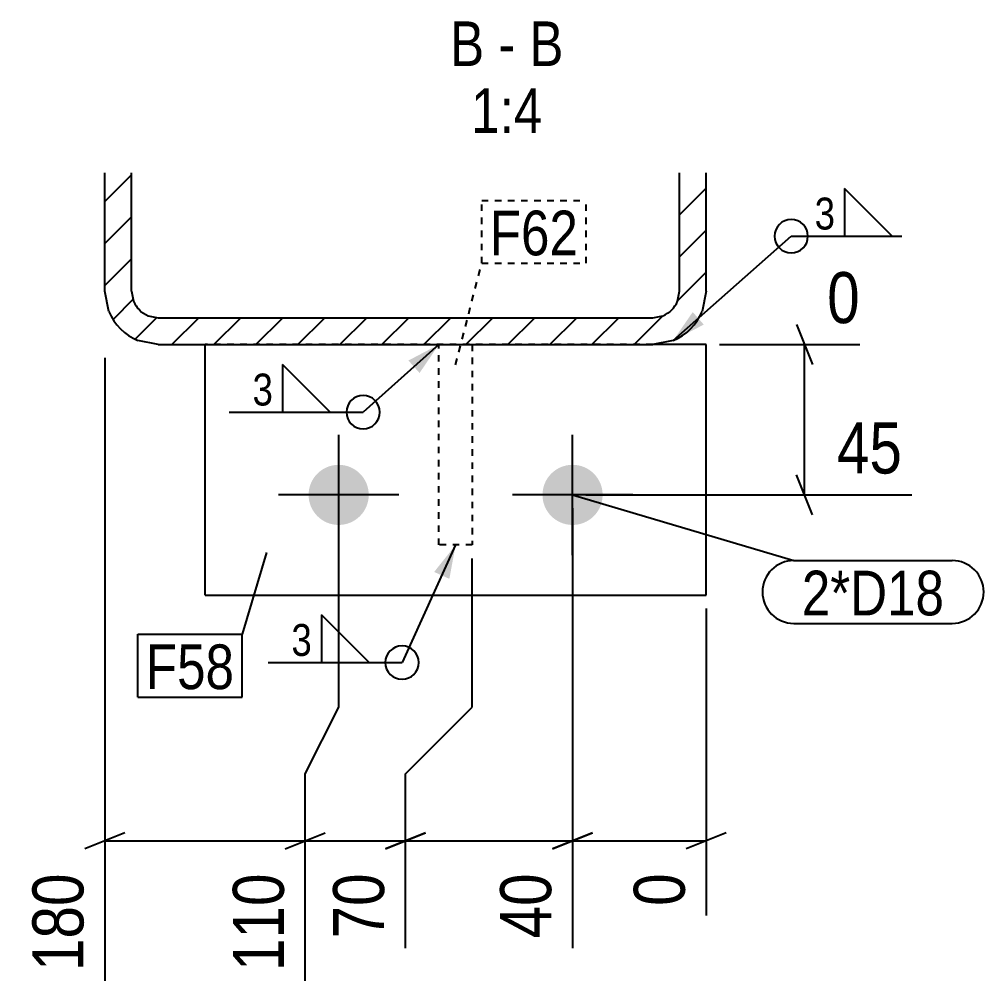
# Model space of a CAD drawing. Header units: millimetres. Extents: x 5278 to 65271, y 8 to 1303.
# Drawn here: x 21791 to 22079.7, y 9.3 to 297.3 of the extents above; entities that cross this region are included whole.
import ezdxf

# ---------------------------------------------------------------- set-up
doc = ezdxf.new("R2010")
doc.units = ezdxf.units.MM
doc.linetypes.add('DXK_LINE_DOT2', pattern=[3.9198, 1.9599, -1.9599])
for name, color, linetype in [('MÅLSÆTNING', 7, 'Continuous'), ('STÅL', 7, 'Continuous'), ('TEKST', 7, 'Continuous')]:
    doc.layers.add(name, color=color, linetype=linetype)
doc.styles.add('Arial Narrow', font='ARIALN.TTF', dxfattribs={"height": 0.2})

msp = doc.modelspace()

# ---------------------------------------------------------------- hatches: boundary and pattern name
at = {"layer": 'STÅL', "linetype": 'Continuous'}
h = msp.add_hatch(dxfattribs=at)
h.set_pattern_fill('', scale=2.8, style=0, pattern_type=0)
h.set_pattern_definition([(45, (21988.635, 251.34), (-6.2862, 6.2862), [])])
h.paths.add_polyline_path([(21996.64, 251.34), (21988.64, 251.34), (21988.64, 216.01), (21988.03, 212.95), (21986.29, 210.35), (21983.7, 208.62), (21980.64, 208.01), (21832.64, 208.01), (21829.57, 208.62), (21826.98, 210.35), (21825.24, 212.95), (21824.64, 216.01), (21824.64, 251.34), (21816.64, 251.34), (21816.64, 216.01), (21817.85, 209.89), (21821.32, 204.7), (21826.51, 201.23), (21832.64, 200.01), (21980.64, 200.01), (21986.76, 201.23), (21991.95, 204.7), (21995.42, 209.89), (21996.64, 216.01)])
for points in [[(21877.63, 155.01, -1), (21895.63, 155.01, -1)], [(21947.63, 155.01, -1), (21965.63, 155.01, -1)]]:
    msp.add_hatch(color=96, dxfattribs=at).paths.add_polyline_path(points)
at = {"layer": 'TEKST', "linetype": 'Continuous'}
for points in [[(21995.91, 205.97), (21986.76, 201.23), (21992.6, 209.72)], [(21907.51, 195.22), (21916.63, 200.01), (21910.84, 191.49)], [(21915.21, 131.95), (21921.63, 140.01), (21919.76, 129.88)]]:
    msp.add_hatch(color=3, dxfattribs=at).paths.add_polyline_path(points)

# ---------------------------------------------------------------- linework, layer by layer
at = {"layer": 'MÅLSÆTNING', "color": 7, "linetype": 'Continuous'}
for p, q in [((22023.64, 206.01), (22028.44, 194.01)), ((22000.64, 200.01), (22042.59, 200.01)), ((22026.04, 155.01), (22026.04, 200.01)), ((21816.64, 196.01), (21816.64, 9.6)), ((22028.44, 149.01), (22023.64, 161.01)), ((21960.63, 155.01), (22058.17, 155.01)), ((21886.63, 91.48), (21886.63, 151.01)), ((21886.63, 91.48), (21886.63, 151.01)), ((21956.63, 151.01), (21956.63, 19.35)), ((21956.63, 151.01), (21956.63, 19.35)), ((21926.63, 91.48), (21926.63, 136.01)), ((21926.63, 91.48), (21926.63, 136.01)), ((21996.63, 121.01), (21996.63, 29.1)), ((21876.63, 71.48), (21886.63, 91.48)), ((21876.63, 71.48), (21886.63, 91.48)), ((21906.63, 71.48), (21926.63, 91.48)), ((21906.63, 71.48), (21926.63, 91.48)), ((21876.63, 9.6), (21876.63, 71.48)), ((21876.63, 9.6), (21876.63, 71.48)), ((21906.63, 19.35), (21906.63, 71.48)), ((21906.63, 19.35), (21906.63, 71.48)), ((21822.64, 53.88), (21810.64, 49.08)), ((21870.63, 49.08), (21882.63, 53.88)), ((21870.63, 49.08), (21882.63, 53.88)), ((21900.63, 49.08), (21912.63, 53.88)), ((21912.63, 53.88), (21900.63, 49.08)), ((21950.63, 49.08), (21962.63, 53.88)), ((21962.63, 53.88), (21950.63, 49.08)), ((22002.63, 53.88), (21990.63, 49.08)), ((21816.64, 51.48), (21876.63, 51.48)), ((21876.63, 51.48), (21906.63, 51.48)), ((21906.63, 51.48), (21956.63, 51.48)), ((21956.63, 51.48), (21996.63, 51.48))]:
    msp.add_line(p, q, dxfattribs=at)
at = {"layer": 'STÅL', "color": 2, "linetype": 'Continuous'}
for p, q in [((21816.64, 216.01), (21816.64, 251.34)), ((21824.64, 216.01), (21824.64, 251.34)), ((21988.64, 216.01), (21988.64, 251.34)), ((21996.64, 216.01), (21996.64, 251.34)), ((21817.85, 209.89), (21816.64, 216.01)), ((21824.64, 216.01), (21825.24, 212.95)), ((21988.03, 212.95), (21988.64, 216.01)), ((21996.64, 216.01), (21995.42, 209.89)), ((21829.57, 208.62), (21832.64, 208.01)), ((21832.64, 208.01), (21980.64, 208.01)), ((21980.64, 208.01), (21983.7, 208.62)), ((21832.64, 200.01), (21826.51, 201.23)), ((21832.64, 200.01), (21980.64, 200.01)), ((21846.63, 125.01), (21846.63, 200.01)), ((21986.76, 201.23), (21980.64, 200.01)), ((21996.63, 200.01), (21980.64, 200.01)), ((21996.63, 125.01), (21996.63, 200.01)), ((21846.63, 125.01), (21996.63, 125.01))]:
    msp.add_line(p, q, dxfattribs=at)
at = {"layer": 'STÅL', "color": 7, "linetype": 'DXK_LINE_DOT2'}
for p, q in [((21980.64, 200.01), (21846.63, 200.01)), ((21916.63, 140.01), (21916.63, 200.01)), ((21926.63, 200.01), (21926.63, 140.01)), ((21926.63, 140.01), (21916.63, 140.01))]:
    msp.add_line(p, q, dxfattribs=at)
at = {"layer": 'STÅL', "color": 96, "linetype": 'Continuous'}
for p, q in [((21886.63, 137.01), (21886.63, 173.01)), ((21956.63, 137.01), (21956.63, 173.01)), ((21904.63, 155.01), (21868.63, 155.01)), ((21974.63, 155.01), (21938.63, 155.01))]:
    msp.add_line(p, q, dxfattribs=at)
at = {"layer": 'STÅL', "color": 2, "linetype": 'Continuous'}
for centre, radius, start, end in [((21832.64, 216.01), 8, 202.5, 247.5), ((21980.64, 216.01), 8, 292.5, 337.5), ((21832.64, 216.01), 16, 202.5, 247.5), ((21980.64, 216.01), 16, 292.5, 337.5)]:
    msp.add_arc(centre, radius, start, end, dxfattribs=at)
at = {"layer": 'TEKST', "color": 3, "linetype": 'Continuous'}
for p, q in [((22052.34, 232.43), (22038.05, 246.71)), ((22038.05, 246.71), (22038.05, 232.43)), ((21986.76, 201.23), (22022.1, 232.43)), ((22038.05, 232.43), (22052.34, 232.43)), ((21916.63, 200.01), (21893.95, 179.76)), ((21884.1, 179.76), (21869.81, 194.05)), ((21869.81, 194.05), (21869.81, 179.76)), ((21869.81, 179.76), (21884.1, 179.76)), ((21921.63, 140.01), (21905.59, 104.82)), ((21895.73, 104.82), (21881.45, 119.11)), ((21881.45, 119.11), (21881.45, 104.82)), ((21881.45, 104.82), (21895.73, 104.82))]:
    msp.add_line(p, q, dxfattribs=at)
at = {"layer": 'TEKST', "color": 7, "linetype": 'DXK_LINE_DOT2'}
for p, q in [((21929.45, 243.11), (21960.68, 243.11)), ((21929.45, 224.31), (21929.45, 243.11)), ((21960.68, 224.31), (21960.68, 243.11)), ((21921.62, 193.97), (21929.45, 224.31)), ((21929.45, 224.31), (21960.68, 224.31))]:
    msp.add_line(p, q, dxfattribs=at)
at = {"layer": 'TEKST', "color": 7, "linetype": 'Continuous'}
for p, q in [((21956.63, 155.01), (22022.86, 135.35)), ((21865.04, 137.77), (21857.74, 113.28)), ((22022.86, 135.35), (22070.29, 135.35)), ((22022.86, 116.55), (22070.29, 116.55)), ((21826.52, 113.28), (21857.74, 113.28)), ((21826.52, 94.48), (21826.52, 113.28)), ((21857.74, 94.48), (21857.74, 113.28)), ((21826.52, 94.48), (21857.74, 94.48))]:
    msp.add_line(p, q, dxfattribs=at)
at = {"layer": 'TEKST', "color": 3, "linetype": 'Continuous'}
for centre, start, end in [((22022.1, 232.43), 90, 270), ((21893.95, 179.76), 90, 270), ((21893.95, 179.76), 270, 90), ((21905.59, 104.82), 90, 270), ((21905.59, 104.82), 270, 90)]:
    msp.add_arc(centre, 5, start, end, dxfattribs=at)
at = {"layer": 'TEKST', "color": 7, "linetype": 'Continuous'}
for centre, start, end in [((22022.86, 125.95), 90, 270), ((22070.29, 125.95), 270, 90)]:
    msp.add_arc(centre, 9.4, start, end, dxfattribs=at)

# ---------------------------------------------------------------- wipeouts: each hides what was drawn before it
at = {"color": 0, "linetype": 'Continuous'}
for points, layer in [([(22058.46, 158.21), (22058.46, 180.61), (22032.56, 180.61), (22032.56, 158.21)], 'MÅLSÆTNING'), ([(21813.44, 44.96), (21791.04, 44.96), (21791.04, 9.31), (21813.44, 9.31)], 'MÅLSÆTNING'), ([(21873.43, 44.96), (21851.03, 44.96), (21851.03, 9.31), (21873.43, 9.31)], 'MÅLSÆTNING'), ([(21903.43, 44.96), (21881.03, 44.96), (21881.03, 19.06), (21903.43, 19.06)], 'MÅLSÆTNING'), ([(21953.43, 44.96), (21931.03, 44.96), (21931.03, 19.06), (21953.43, 19.06)], 'MÅLSÆTNING'), ([(21993.43, 44.96), (21971.03, 44.96), (21971.03, 28.81), (21993.43, 28.81)], 'MÅLSÆTNING'), ([(21930.2, 283.34), (21930.2, 297.34), (21919.98, 297.34), (21919.98, 283.34)], 'TEKST'), ([(21939.5, 283.34), (21939.5, 297.34), (21934.4, 297.34), (21934.4, 283.34)], 'TEKST'), ([(21953.93, 283.34), (21953.93, 297.34), (21943.7, 297.34), (21943.7, 283.34)], 'TEKST'), ([(21947.62, 263.34), (21947.62, 277.34), (21926.29, 277.34), (21926.29, 263.34)], 'TEKST')]:
    msp.add_wipeout(points, dxfattribs=at).dxf.layer = layer
at = {"color": 0}
for points in [[(22035.99, 233.63), (22035.99, 245.23), (22028.3, 245.23), (22028.3, 233.63)], [(21867.75, 180.96), (21867.75, 192.56), (21860.06, 192.56), (21860.06, 180.96)], [(22067.89, 118.95), (22067.89, 132.95), (22025.26, 132.95), (22025.26, 118.95)], [(21879.39, 106.02), (21879.39, 117.62), (21871.7, 117.62), (21871.7, 106.02)], [(21855.34, 96.88), (21855.34, 110.88), (21828.92, 110.88), (21828.92, 96.88)]]:
    msp.add_wipeout(points, dxfattribs=at).dxf.layer = 'TEKST'

# ---------------------------------------------------------------- next in the draw order: linework, layer by layer
at = {"layer": 'TEKST', "color": 3, "linetype": 'Continuous'}
for p, q in [((22022.1, 232.43), (22055.19, 232.43)), ((21853.86, 179.76), (21893.95, 179.76)), ((21865.5, 104.82), (21905.59, 104.82))]:
    msp.add_line(p, q, dxfattribs=at)
msp.add_arc((22022.1, 232.43), 5, 270, 90, dxfattribs=at)

# ---------------------------------------------------------------- next in the draw order: texts
at = {"layer": 'MÅLSÆTNING', "color": 3, "linetype": 'Continuous', "style": 'Arial Narrow'}
msp.add_text('45', height=15.271, dxfattribs=at).set_placement((22035.76, 161.41))
for s, height, p in [('180', 15.271, (21810.24, 12.51)), ('110', 15.271, (21870.23, 12.51)), ('70', 15.271, (21900.23, 22.26)), ('40', 15.271, (21950.23, 22.26)), ('0', 15.27, (21990.23, 32.01))]:
    msp.add_text(s, height=height, rotation=90.0002, dxfattribs=at).set_placement(p)
at = {"layer": 'TEKST', "color": 3, "linetype": 'Continuous', "style": 'Arial Narrow'}
for s, height, p in [('B', 13.36, (21919.98, 283.34)), ('B', 13.36, (21943.7, 283.34)), ('-', 13.36, (21934.4, 283.34)), ('1:4', 13.362, (21926.29, 263.34))]:
    msp.add_text(s, height=height, dxfattribs=at).set_placement(p)
at = {"layer": 'TEKST', "color": 3, "style": 'Arial Narrow'}
for p in [(22029.1, 234.43), (21860.86, 181.76), (21872.5, 106.82)]:
    msp.add_text('3', height=9.54, dxfattribs=at).set_placement(p)

# ---------------------------------------------------------------- next in the draw order: wipeouts: each hides what was drawn before it
at = {"color": 0, "linetype": 'Continuous'}
msp.add_wipeout([(22045.79, 203.21), (22045.79, 225.61), (22029.64, 225.61), (22029.64, 203.21)], dxfattribs=at).dxf.layer = 'MÅLSÆTNING'
at = {"color": 0}
for points in [[(21958.28, 226.71), (21958.28, 240.71), (21931.85, 240.71), (21931.85, 226.71)], [(22067.89, 118.95), (22067.89, 132.95), (22025.26, 132.95), (22025.26, 118.95)], [(21855.34, 96.88), (21855.34, 110.88), (21828.92, 110.88), (21828.92, 96.88)]]:
    msp.add_wipeout(points, dxfattribs=at).dxf.layer = 'TEKST'

# ---------------------------------------------------------------- next in the draw order: texts
at = {"layer": 'MÅLSÆTNING', "color": 3, "linetype": 'Continuous', "style": 'Arial Narrow'}
msp.add_text('0', height=15.27, dxfattribs=at).set_placement((22032.84, 206.41))
at = {"layer": 'TEKST', "color": 3, "style": 'Arial Narrow'}
for s, p in [('2*D18', (22025.26, 118.95)), ('F58', (21828.92, 96.88))]:
    msp.add_text(s, height=13.362, dxfattribs=at).set_placement(p)

# ---------------------------------------------------------------- next in the draw order: wipeouts: each hides what was drawn before it
at = {"color": 0}
msp.add_wipeout([(21958.28, 226.71), (21958.28, 240.71), (21931.85, 240.71), (21931.85, 226.71)], dxfattribs=at).dxf.layer = 'TEKST'

# ---------------------------------------------------------------- next in the draw order: texts
at = {"layer": 'TEKST', "color": 3, "style": 'Arial Narrow'}
msp.add_text('F62', height=13.362, dxfattribs=at).set_placement((21931.85, 226.71))

doc.saveas('drawing.dxf')
